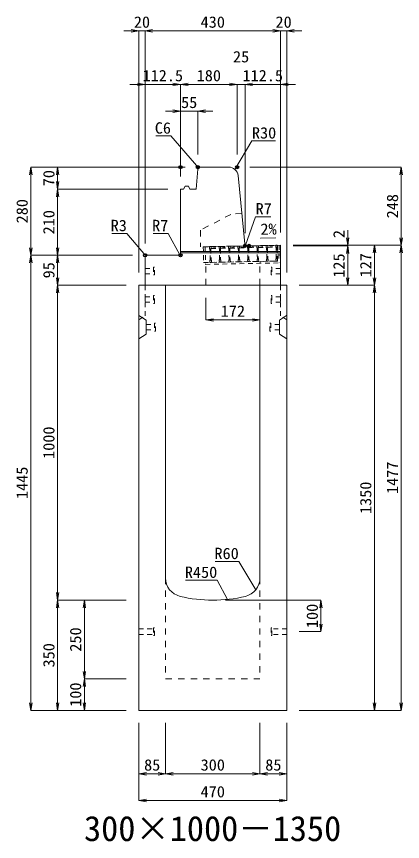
# Model space of a CAD drawing. Units: millimetres at full size; some dimension numbers follow another scale. Extents: x -18734 to 51600, y -18820 to 17820.
# Drawn here: x 21276 to 22503, y -15486 to -12867 of the extents above; entities that cross this region are included whole.
import ezdxf
from ezdxf.enums import TextEntityAlignment as Align

# ---------------------------------------------------------------- set-up
doc = ezdxf.new("R2010")
doc.units = ezdxf.units.MM
doc.header["$LTSCALE"] = 20
doc.header["$PDMODE"] = 32
doc.header["$PDSIZE"] = 10
doc.linetypes.add('USER1', pattern=[2, 1, -1])
doc.linetypes.add('USER2', pattern=[1.35, 0.75, -0.6])
for name, color, linetype, lineweight in [('インサート', 3, 'USER2', 9), ('グレーチング', 7, 'USER2', 5), ('受枠', 3, 'USER2', 9), ('寸法線', 7, 'Continuous', 13), ('引出線', 4, 'Continuous', 13), ('本体', 2, 'Continuous', 13), ('目地', 132, 'Continuous', 5)]:
    doc.layers.add(name, color=color, linetype=linetype, lineweight=lineweight)
doc.layers.add('作業エリア', color=11, linetype='Continuous')
doc.layers.add('文字', color=7, linetype='Continuous')
doc.styles.add('ＭＳ 明朝', font='')
doc.styles.get('ＭＳ 明朝').set_extended_font_data('MS Mincho')

# ---------------------------------------------------------------- blocks, each defined once
blk = doc.blocks.new('open_arrow')
at = {"color": 0, "linetype": 'Continuous', "lineweight": -2}
blk.add_lwpolyline([(7.5, 1.25), (0, 0), (7.5, -1.25)], dxfattribs=at)

msp = doc.modelspace()

# ---------------------------------------------------------------- linework, layer by layer
at = {"layer": 'インサート'}
for p, q in [((21685, -13666.5), (21712, -13666.5)), ((21685, -13666.5), (21685, -13683.5)), ((21715, -13662.5), (21712, -13662.5)), ((21712, -13662.5), (21712, -13687.5)), ((21715, -13687.5), (21715, -13662.5)), ((22085, -13662.5), (22088, -13662.5)), ((22085, -13687.5), (22085, -13662.5)), ((22088, -13662.5), (22088, -13687.5)), ((22115, -13666.5), (22088, -13666.5)), ((22115, -13666.5), (22115, -13683.5)), ((21685, -13683.5), (21712, -13683.5)), ((21712, -13687.5), (21715, -13687.5)), ((22088, -13687.5), (22085, -13687.5)), ((22115, -13683.5), (22088, -13683.5)), ((21715, -13752.5), (21712, -13752.5)), ((21712, -13752.5), (21712, -13777.5)), ((21715, -13777.5), (21715, -13752.5)), ((22085, -13752.5), (22088, -13752.5)), ((22085, -13777.5), (22085, -13752.5)), ((22088, -13752.5), (22088, -13777.5)), ((21685, -13756.5), (21712, -13756.5)), ((21685, -13756.5), (21685, -13773.5)), ((21685, -13773.5), (21712, -13773.5)), ((21712, -13777.5), (21715, -13777.5)), ((22088, -13777.5), (22085, -13777.5)), ((22115, -13756.5), (22088, -13756.5)), ((22115, -13773.5), (22088, -13773.5)), ((22115, -13756.5), (22115, -13773.5)), ((21688.2, -13844.5), (21715.2, -13844.5)), ((21688.2, -13844.5), (21688.2, -13861.5)), ((21718.2, -13840.5), (21715.2, -13840.5)), ((21715.2, -13840.5), (21715.2, -13865.5)), ((21718.2, -13865.5), (21718.2, -13840.5)), ((22081.8, -13840.5), (22084.8, -13840.5)), ((22081.8, -13865.5), (22081.8, -13840.5)), ((22084.8, -13840.5), (22084.8, -13865.5)), ((22111.8, -13844.5), (22084.8, -13844.5)), ((22111.8, -13844.5), (22111.8, -13861.5)), ((21688.2, -13861.5), (21715.2, -13861.5)), ((21715.2, -13865.5), (21718.2, -13865.5)), ((22084.8, -13865.5), (22081.8, -13865.5)), ((22111.8, -13861.5), (22084.8, -13861.5)), ((21665, -14811.5), (21712, -14811.5)), ((21665, -14811.5), (21665, -14828.5)), ((21715, -14807.5), (21712, -14807.5)), ((21712, -14807.5), (21712, -14832.5)), ((21715, -14832.5), (21715, -14807.5)), ((22088, -14807.5), (22085, -14807.5)), ((22085, -14807.5), (22085, -14832.5)), ((22088, -14832.5), (22088, -14807.5)), ((22135, -14811.5), (22088, -14811.5)), ((22135, -14828.5), (22135, -14811.5)), ((21665, -14828.5), (21712, -14828.5)), ((21712, -14832.5), (21715, -14832.5)), ((22085, -14832.5), (22088, -14832.5)), ((22135, -14828.5), (22088, -14828.5))]:
    msp.add_line(p, q, dxfattribs=at)
at = {"layer": 'グレーチング'}
for p, q in [((21889.92, -13597.5), (22104.88, -13593.2)), ((21955.03, -13602.2), (21979.91, -13595.7)), ((21985.03, -13601.6), (22009.9, -13595.1)), ((22015.02, -13601), (22039.89, -13594.5)), ((22045.01, -13600.4), (22069.89, -13593.9)), ((22075.01, -13599.8), (22099.88, -13593.3)), ((21895.04, -13603.4), (21919.92, -13596.9)), ((21895.04, -13603.4), (21920.04, -13602.9)), ((21925.04, -13602.8), (21949.91, -13596.3)), ((21925.04, -13602.8), (21950.03, -13602.3)), ((21955.03, -13602.2), (21980.03, -13601.7)), ((21985.03, -13601.6), (22010.02, -13601.1)), ((22015.02, -13601), (22040.01, -13600.5)), ((22045.01, -13600.4), (22070.01, -13599.9)), ((22075.01, -13599.8), (22100, -13599.3)), ((21890.92, -13647.49), (22105.88, -13643.19))]:
    msp.add_line(p, q, dxfattribs=at)
for points in [[(21979.91, -13595.7), (21984.91, -13595.6), (21985.03, -13601.6), (21984.05, -13602.62), (21984.77, -13638.61), (21985.79, -13639.59), (21985.91, -13645.59), (21980.91, -13645.69), (21980.79, -13639.69), (21981.77, -13638.67), (21981.05, -13602.68), (21980.03, -13601.7)], [(22009.9, -13595.1), (22014.9, -13595), (22015.02, -13601), (22014.04, -13602.02), (22014.76, -13638.01), (22015.78, -13638.99), (22015.9, -13644.99), (22010.9, -13645.09), (22010.78, -13639.09), (22011.76, -13638.07), (22011.04, -13602.08), (22010.02, -13601.1)], [(22039.89, -13594.5), (22044.89, -13594.4), (22045.01, -13600.4), (22044.03, -13601.42), (22044.75, -13637.41), (22045.77, -13638.39), (22045.89, -13644.39), (22040.89, -13644.49), (22040.77, -13638.49), (22041.75, -13637.47), (22041.03, -13601.48), (22040.01, -13600.5)], [(22069.89, -13593.9), (22074.89, -13593.8), (22075.01, -13599.8), (22074.03, -13600.82), (22074.75, -13636.81), (22075.77, -13637.79), (22075.89, -13643.79), (22070.89, -13643.89), (22070.77, -13637.89), (22071.75, -13636.87), (22071.03, -13600.88), (22070.01, -13599.9)], [(22099.88, -13593.3), (22104.88, -13593.2), (22105, -13599.2), (22104.02, -13600.22), (22104.74, -13636.21), (22105.76, -13637.19), (22105.88, -13643.19), (22100.88, -13643.29), (22100.76, -13637.29), (22101.74, -13636.27), (22101.02, -13600.28), (22100, -13599.3)], [(21889.92, -13597.5), (21894.92, -13597.4), (21895.04, -13603.4), (21894.06, -13604.42), (21894.78, -13640.41), (21895.8, -13641.39), (21895.92, -13647.39), (21890.92, -13647.49), (21890.8, -13641.49), (21891.78, -13640.47), (21891.06, -13604.48), (21890.04, -13603.5)], [(21919.92, -13596.9), (21924.92, -13596.8), (21925.04, -13602.8), (21924.06, -13603.82), (21924.78, -13639.81), (21925.8, -13640.79), (21925.92, -13646.79), (21920.92, -13646.89), (21920.8, -13640.89), (21921.78, -13639.87), (21921.06, -13603.88), (21920.04, -13602.9)], [(21949.91, -13596.3), (21954.91, -13596.2), (21955.03, -13602.2), (21954.05, -13603.22), (21954.77, -13639.21), (21955.79, -13640.19), (21955.91, -13646.19), (21950.91, -13646.29), (21950.79, -13640.29), (21951.77, -13639.27), (21951.05, -13603.28), (21950.03, -13602.3)]]:
    msp.add_lwpolyline(points, close=True, dxfattribs=at)
at = {"layer": '作業エリア'}
for p in [(21797.5, -13345), (21852.5, -13345), (21977.5, -13345), (22002.5, -13595), (22015, -13595), (21685, -13625), (21797.5, -13625)]:
    msp.add_point(p, dxfattribs=at)
at = {"layer": '受枠'}
for p, q in [((21869.93, -13597.9), (22112.88, -13593.04)), ((22106.88, -13593.16), (22107.88, -13643.15)), ((22112.88, -13593.04), (22114, -13649.03)), ((21869.93, -13597.9), (21870.93, -13647.89)), ((21875.93, -13597.78), (21877.05, -13653.77)), ((21870.93, -13647.89), (22107.88, -13643.15)), ((22050.89, -13644.29), (22051.01, -13650.29)), ((21877.05, -13653.77), (22114, -13649.03))]:
    msp.add_line(p, q, dxfattribs=at)
at = {"layer": '寸法線'}
for p, q in [((21733, -12912.31), (21617, -12912.31)), ((21665, -13680), (21665, -12912.31)), ((21685, -12912.31), (22115, -12912.31)), ((21685, -13588), (21685, -12912.31)), ((21685, -13588), (21685, -12912.31)), ((22067, -12912.31), (22183, -12912.31)), ((22115, -13553), (22115, -12912.31)), ((22115, -13553), (22115, -12912.31)), ((22135, -13680), (22135, -12912.31)), ((21637, -13082.31), (21797.5, -13082.31)), ((21685, -13588), (21685, -13082.31)), ((21797.5, -13082.31), (21977.5, -13082.31)), ((21797.5, -13375), (21797.5, -13082.31)), ((21797.5, -13375), (21797.5, -13082.31)), ((21929.5, -13082.31), (22050.5, -13082.31)), ((21977.5, -13305), (21977.5, -13082.31)), ((21977.5, -13305), (21977.5, -13082.31)), ((22002.5, -13555), (22002.5, -13082.31)), ((22002.5, -13082.31), (22163, -13082.31)), ((22002.5, -13555), (22002.5, -13082.31)), ((22115, -13553), (22115, -13082.31)), ((21749.5, -13167.31), (21900.5, -13167.31)), ((21797.5, -13375), (21797.5, -13167.31)), ((21852.5, -13305), (21852.5, -13167.31)), ((21322.06, -13625), (21322.06, -13345)), ((21812.5, -13345), (21322.06, -13345)), ((21407.06, -13415), (21407.06, -13345)), ((21812.5, -13345), (21407.06, -13345)), ((22017.5, -13345), (22498.78, -13345)), ((22498.78, -13593), (22498.78, -13345)), ((21407.06, -13625), (21407.06, -13415)), ((21757.5, -13415), (21407.06, -13415)), ((21757.5, -13415), (21407.06, -13415)), ((22328.78, -13643), (22328.78, -13545)), ((22155, -13593), (22498.78, -13593)), ((22155, -13593), (22413.78, -13593)), ((22155, -13593), (22328.78, -13593)), ((22155, -13593), (22498.78, -13593)), ((22155, -13595), (22328.78, -13595)), ((22155, -13595), (22328.78, -13595)), ((22328.78, -13720), (22328.78, -13595)), ((22413.78, -13720), (22413.78, -13593)), ((22498.78, -13593), (22498.78, -15070)), ((21322.06, -15070), (21322.06, -13625)), ((21645, -13625), (21322.06, -13625)), ((21645, -13625), (21322.06, -13625)), ((21407.06, -13720), (21407.06, -13625)), ((21645, -13625), (21407.06, -13625)), ((21645, -13625), (21407.06, -13625)), ((21407.06, -13720), (21407.06, -14720)), ((21625, -13720), (21407.06, -13720)), ((21625, -13720), (21407.06, -13720)), ((22175, -13720), (22413.78, -13720)), ((22175, -13720), (22413.78, -13720)), ((22175, -13720), (22328.78, -13720)), ((22413.78, -13720), (22413.78, -15070)), ((21878, -13760), (21878, -13830.23)), ((21878, -13830.23), (22050, -13830.23)), ((21625, -14720), (21407.06, -14720)), ((21407.06, -15070), (21407.06, -14720)), ((21625, -14720), (21407.06, -14720)), ((21492.06, -14720), (21492.06, -14970)), ((21625, -14720), (21492.06, -14720)), ((21940, -14720), (22243.78, -14720)), ((22243.78, -14720), (22243.78, -14820)), ((22175, -14820), (22243.78, -14820)), ((21625, -14970), (21492.06, -14970)), ((21492.06, -14970), (21492.06, -15070)), ((21625, -14970), (21492.06, -14970)), ((21625, -15070), (21322.06, -15070)), ((21625, -15070), (21407.06, -15070)), ((21625, -15070), (21492.06, -15070)), ((22175, -15070), (22413.78, -15070)), ((22175, -15070), (22498.78, -15070)), ((21665, -15110), (21665, -15271.16)), ((21665, -15110), (21665, -15356.16)), ((21750, -15110), (21750, -15271.16)), ((21750, -15110), (21750, -15271.16)), ((22050, -15110), (22050, -15271.16)), ((22050, -15110), (22050, -15271.16)), ((22135, -15110), (22135, -15271.16)), ((22135, -15110), (22135, -15356.16)), ((21665, -15271.16), (21750, -15271.16)), ((21750, -15271.16), (22050, -15271.16)), ((22050, -15271.16), (22135, -15271.16)), ((21665, -15356.16), (22135, -15356.16))]:
    msp.add_line(p, q, dxfattribs=at)
at = {"layer": '引出線'}
for points in [[(21855.29, -13347.99), (21767.27, -13245.82), (21718.92, -13245.82)], [(21970.48, -13352.76), (22024.33, -13261.36), (22099, -13261.36)], [(22004.14, -13593.19), (22036.08, -13502.42), (22084.01, -13502.42)], [(21685.88, -13625.88), (21627.15, -13555.51), (21579.43, -13555.51)], [(21795.45, -13622.95), (21758.75, -13555.51), (21710.82, -13555.51)], [(22052.12, -13570.88), (22100.83, -13569.9), (22052.08, -13570.88)], [(22037.07, -14686.68), (21982.66, -14596.79), (21907.98, -14596.79)], [(21946.44, -14717.6), (21914.22, -14656.45), (21813.21, -14656.45)]]:
    msp.add_lwpolyline(points, dxfattribs=at)
at = {"layer": '本体'}
for p, q in [((21847.5, -13415), (21852.07, -13350.98)), ((21852.07, -13350.98), (21858.5, -13345)), ((21858.5, -13345), (21950.35, -13345)), ((21980.2, -13372.01), (22001.87, -13588.7)), ((21807.5, -13415), (21812.5, -13405)), ((21812.5, -13405), (21822.5, -13405)), ((21822.5, -13405), (21827.5, -13415)), ((21797.5, -13415), (21797.5, -13618)), ((21797.5, -13415), (21807.5, -13415)), ((21827.5, -13415), (21847.5, -13415)), ((22015, -13595), (22008.83, -13595)), ((22115, -13593), (22015, -13595)), ((22115, -13593), (22115, -13720)), ((21685, -13628), (21685, -13720)), ((21790.5, -13625), (21688, -13625)), ((21665, -13720), (21665, -15070)), ((21665, -13720), (21750, -13720)), ((21685, -13720), (22115, -13720)), ((21750, -13720), (21750, -14649.47)), ((22050, -13720), (22135, -13720)), ((22050, -13720), (22050, -14649.47)), ((22135, -13720), (22135, -15070)), ((21665, -15070), (22135, -15070))]:
    msp.add_line(p, q, dxfattribs=at)
at = {"layer": '本体', "linetype": 'USER1'}
for p, q in [((21957.5, -13495), (21860.5, -13545)), ((21992.2, -13492), (21957.5, -13495)), ((21860.5, -13545), (21860.5, -13598.09)), ((22015, -13595), (21860.5, -13598.09)), ((21878, -13720), (21878, -13647.75)), ((22050, -13720), (22050, -13644.31))]:
    msp.add_line(p, q, dxfattribs=at)
at = {"layer": '本体', "linetype": 'USER2', "lineweight": 9}
for p, q in [((21685, -13817), (21685, -13720)), ((22115, -13817), (22115, -13720)), ((21665, -13829.5), (21685, -13817)), ((22135, -13829.5), (22115, -13817))]:
    msp.add_line(p, q, dxfattribs=at)
at = {"layer": '本体', "lineweight": 9}
for p, q in [((21665, -13816), (21688.2, -13830.5)), ((21688.2, -13830.5), (21688.2, -13875.5)), ((22134.58, -13816.26), (22111.8, -13830.5)), ((22111.8, -13830.5), (22111.8, -13875.5)), ((21688.2, -13875.5), (21665, -13890)), ((22111.8, -13875.5), (22135, -13890))]:
    msp.add_line(p, q, dxfattribs=at)
at = {"layer": '本体', "linetype": 'USER1', "lineweight": 15}
for p, q in [((21750, -14649.47), (21750, -14970)), ((22050, -14649.47), (22050, -14970)), ((21750, -14970), (22050, -14970))]:
    msp.add_line(p, q, dxfattribs=at)
at = {"layer": '本体'}
for centre, radius, start, end in [((21950.35, -13375), 30, 5.71059, 90), ((22008.83, -13588), 7, 185.71059, 270), ((21790.5, -13618), 7, 270, 0), ((21688, -13628), 3, 90, 180), ((21810, -14649.47), 60, 180, 256.65764), ((21990, -14649.47), 60, 283.34236, 0), ((21900, -14270), 450, 256.65764, 283.34236)]:
    msp.add_arc(centre, radius, start, end, dxfattribs=at)
at = {"layer": '目地'}
for p, q in [((22115, -13613), (21797.5, -13613)), ((22115, -13617), (21797.5, -13617))]:
    msp.add_line(p, q, dxfattribs=at)

# ---------------------------------------------------------------- block references
at = {"layer": '寸法線', "xscale": 3.2, "yscale": 3.2}
for p, rotation in [((21665, -12912.31), 180), ((22115, -12912.31), 180), ((22115, -12912.31), 180), ((21685, -13082.31), 180), ((21797.5, -13082.31), 180), ((21977.5, -13082.31), 180), ((21977.5, -13082.31), 180), ((21797.5, -13167.31), 180), ((21322.06, -13345), 270), ((21407.06, -13345), 270), ((22498.78, -13345), 270), ((21407.06, -13415), 90), ((21407.06, -13415), 270), ((22328.78, -13593), 90), ((22498.78, -13593), 90), ((22328.78, -13595), 270), ((22328.78, -13595), 270), ((22413.78, -13593), 270), ((22498.78, -13593), 270), ((21322.06, -13625), 90), ((21407.06, -13625), 90), ((21322.06, -13625), 270), ((21407.06, -13625), 270), ((21407.06, -13720), 90), ((22328.78, -13720), 90), ((22413.78, -13720), 90), ((21407.06, -13720), 270), ((22413.78, -13720), 270), ((22050, -13830.23), 180), ((21407.06, -14720), 90), ((21407.06, -14720), 270), ((21492.06, -14720), 270), ((22243.78, -14720), 270), ((22243.78, -14820), 90), ((21492.06, -14970), 90), ((21492.06, -14970), 270), ((21322.06, -15070), 90), ((21407.06, -15070), 90), ((21492.06, -15070), 90), ((22413.78, -15070), 90), ((22498.78, -15070), 90), ((21750, -15271.16), 180), ((22050, -15271.16), 180), ((22135, -15271.16), 180), ((22135, -15356.16), 180)]:
    msp.add_blockref('open_arrow', p, dxfattribs=dict(at, rotation=rotation))
for p in [(21685, -12912.31), (21685, -12912.31), (22135, -12912.31), (21797.5, -13082.31), (22002.5, -13082.31), (22002.5, -13082.31), (22115, -13082.31), (21852.5, -13167.31), (21878, -13830.23), (21665, -15271.16), (21750, -15271.16), (22050, -15271.16), (21665, -15356.16)]:
    msp.add_blockref('open_arrow', p, dxfattribs=at)
at = {"layer": '引出線', "xscale": 0.0533, "yscale": 0.0533}
for p, rotation in [((21855.29, -13347.99), 130.7), ((21970.48, -13352.76), 59.5), ((22004.14, -13593.19), 70.6), ((22052.12, -13570.88), 1.1), ((21685.88, -13625.88), 129.8), ((21795.45, -13622.95), 118.6), ((22037.07, -14686.68), 121.2), ((21946.44, -14717.6), 117.8)]:
    msp.add_blockref('open_arrow', p, dxfattribs=dict(at, rotation=rotation))

# ---------------------------------------------------------------- texts
at = {"layer": '寸法線', "style": 'ＭＳ 明朝', "width": 1.05}
for s, p in [('20', (21675, -12884.31)), ('430', (21900, -12884.31)), ('20', (22125, -12884.31)), ('25', (21990, -12994.31)), ('112.5', (21741.25, -13054.31)), ('180', (21887.5, -13054.31)), ('112.5', (22058.75, -13054.31)), ('55', (21825, -13139.31)), ('172', (21964, -13802.23)), ('85', (21707.5, -15243.16)), ('300', (21900, -15243.16)), ('85', (22092.5, -15243.16)), ('470', (21900, -15328.16))]:
    msp.add_text(s, height=36.03, dxfattribs=at).set_placement(p, align=Align.MIDDLE_CENTER)
for s, p in [('70', (21379.06, -13380)), ('248', (22470.78, -13469)), ('280', (21294.06, -13485)), ('210', (21379.06, -13520)), ('2', (22300.78, -13557.41)), ('125', (22300.78, -13657.5)), ('127', (22385.78, -13656.5)), ('95', (21379.06, -13672.5)), ('1000', (21379.06, -14220)), ('1445', (21294.06, -14347.5)), ('1477', (22470.78, -14331.5)), ('1350', (22385.78, -14395)), ('100', (22215.78, -14770)), ('250', (21464.06, -14845)), ('350', (21379.06, -14895)), ('100', (21464.06, -15020))]:
    msp.add_text(s, height=36.03, rotation=90, dxfattribs=at).set_placement(p, align=Align.MIDDLE_CENTER)
at = {"layer": '引出線', "style": 'ＭＳ 明朝', "width": 1.05}
for s, p in [('C6', (21767.27, -13202.62)), ('R3', (21627.15, -13512.31)), ('R7', (21758.75, -13512.31)), ('R60', (21982.66, -14553.59)), ('R450', (21914.22, -14613.25))]:
    msp.add_text(s, height=36.03, dxfattribs=at).set_placement(p, align=Align.TOP_RIGHT)
for s, p in [('R30', (22024.33, -13218.16)), ('R7', (22036.08, -13459.22))]:
    msp.add_text(s, height=36.03, dxfattribs=at).set_placement(p, align=Align.TOP_LEFT)
msp.add_text('2%', height=36.03, rotation=1.146, dxfattribs=at).set_placement((22051.15, -13523.98), align=Align.TOP_LEFT)
at = {"layer": '文字', "style": 'ＭＳ 明朝'}
msp.add_text('300×1000－1350', height=80.06, dxfattribs=at).set_placement((21899.52, -15444.97), align=Align.MIDDLE_CENTER)

doc.saveas('drawing.dxf')
